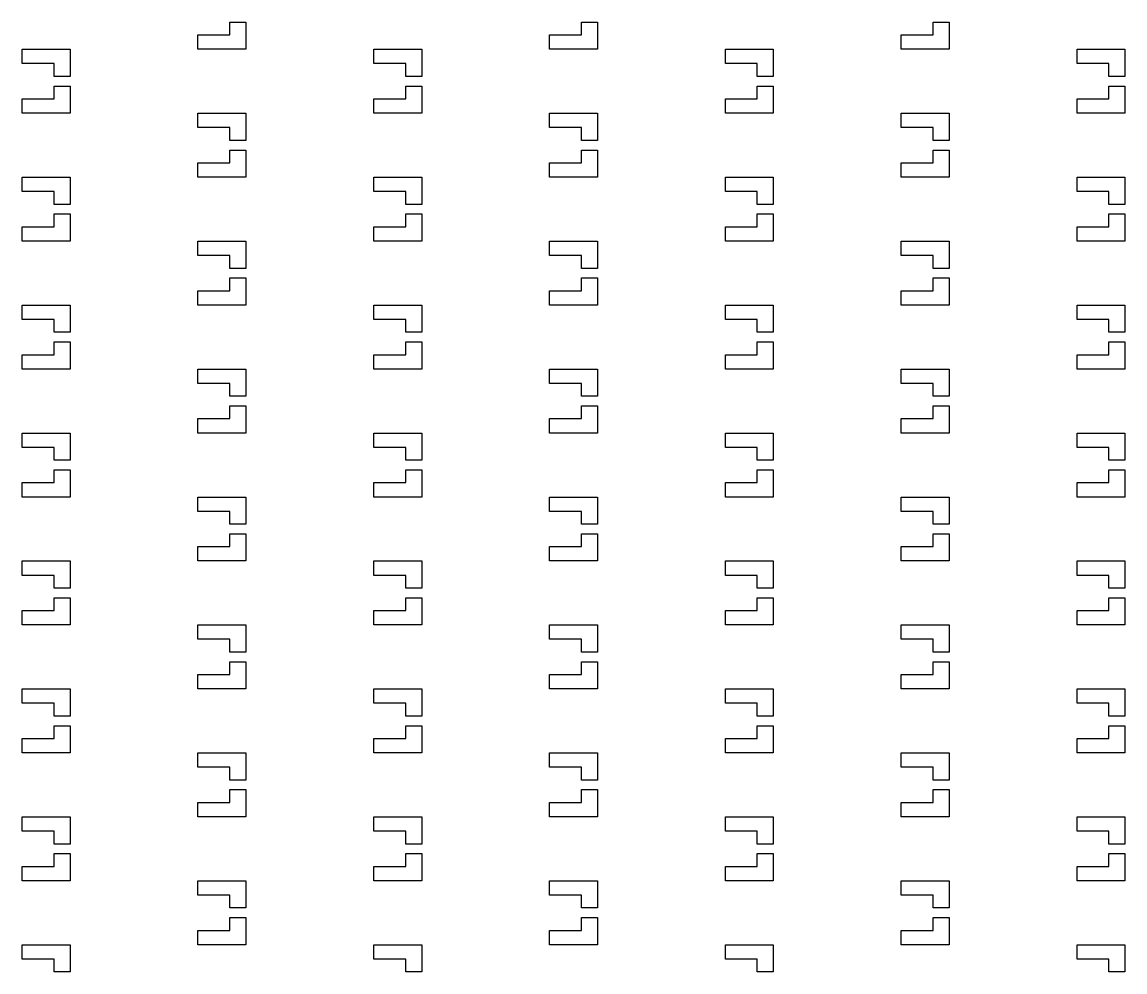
# Model space of a CAD drawing. Header units: millimetres. Extents: x 2102 to 86502, y 1818 to 64568.
# Drawn here: x 26124 to 26469, y 8765.8 to 9062.8 of the extents above; entities that cross this region are included whole.
import ezdxf

# ---------------------------------------------------------------- set-up
doc = ezdxf.new("R2010")
doc.units = ezdxf.units.MM
doc.layers.add('Layer-2', color=3, linetype='Continuous')

msp = doc.modelspace()

# ---------------------------------------------------------------- linework, layer by layer
at = {"layer": 'Layer-2'}
for p, q in [((26189.04, 9058.79), (26189.04, 9062.79)), ((26189.04, 9062.79), (26194.04, 9062.79)), ((26194.04, 9062.79), (26194.04, 9054.29)), ((26299.04, 9058.79), (26299.04, 9062.79)), ((26299.04, 9062.79), (26304.04, 9062.79)), ((26304.04, 9062.79), (26304.04, 9054.29)), ((26409.04, 9058.79), (26409.04, 9062.79)), ((26409.04, 9062.79), (26414.04, 9062.79)), ((26414.04, 9062.79), (26414.04, 9054.29)), ((26179.04, 9058.79), (26189.04, 9058.79)), ((26179.04, 9054.29), (26179.04, 9058.79)), ((26289.04, 9058.79), (26299.04, 9058.79)), ((26289.04, 9054.29), (26289.04, 9058.79)), ((26399.04, 9058.79), (26409.04, 9058.79)), ((26399.04, 9054.29), (26399.04, 9058.79)), ((26124.04, 9054.29), (26139.04, 9054.29)), ((26124.04, 9049.79), (26124.04, 9054.29)), ((26139.04, 9054.29), (26139.04, 9045.79)), ((26194.04, 9054.29), (26179.04, 9054.29)), ((26234.04, 9054.29), (26249.04, 9054.29)), ((26234.04, 9049.79), (26234.04, 9054.29)), ((26249.04, 9054.29), (26249.04, 9045.79)), ((26304.04, 9054.29), (26289.04, 9054.29)), ((26344.04, 9054.29), (26359.04, 9054.29)), ((26344.04, 9049.79), (26344.04, 9054.29)), ((26359.04, 9054.29), (26359.04, 9045.79)), ((26414.04, 9054.29), (26399.04, 9054.29)), ((26454.04, 9054.29), (26469.04, 9054.29)), ((26454.04, 9049.79), (26454.04, 9054.29)), ((26469.04, 9054.29), (26469.04, 9045.79)), ((26134.04, 9049.79), (26124.04, 9049.79)), ((26134.04, 9045.79), (26134.04, 9049.79)), ((26244.04, 9049.79), (26234.04, 9049.79)), ((26244.04, 9045.79), (26244.04, 9049.79)), ((26354.04, 9049.79), (26344.04, 9049.79)), ((26354.04, 9045.79), (26354.04, 9049.79)), ((26464.04, 9049.79), (26454.04, 9049.79)), ((26464.04, 9045.79), (26464.04, 9049.79)), ((26139.04, 9045.79), (26134.04, 9045.79)), ((26134.04, 9038.79), (26134.04, 9042.79)), ((26134.04, 9042.79), (26139.04, 9042.79)), ((26139.04, 9042.79), (26139.04, 9034.29)), ((26249.04, 9045.79), (26244.04, 9045.79)), ((26244.04, 9038.79), (26244.04, 9042.79)), ((26244.04, 9042.79), (26249.04, 9042.79)), ((26249.04, 9042.79), (26249.04, 9034.29)), ((26359.04, 9045.79), (26354.04, 9045.79)), ((26354.04, 9038.79), (26354.04, 9042.79)), ((26354.04, 9042.79), (26359.04, 9042.79)), ((26359.04, 9042.79), (26359.04, 9034.29)), ((26469.04, 9045.79), (26464.04, 9045.79)), ((26464.04, 9038.79), (26464.04, 9042.79)), ((26464.04, 9042.79), (26469.04, 9042.79)), ((26469.04, 9042.79), (26469.04, 9034.29)), ((26124.04, 9038.79), (26134.04, 9038.79)), ((26124.04, 9034.29), (26124.04, 9038.79)), ((26234.04, 9038.79), (26244.04, 9038.79)), ((26234.04, 9034.29), (26234.04, 9038.79)), ((26344.04, 9038.79), (26354.04, 9038.79)), ((26344.04, 9034.29), (26344.04, 9038.79)), ((26454.04, 9038.79), (26464.04, 9038.79)), ((26454.04, 9034.29), (26454.04, 9038.79)), ((26139.04, 9034.29), (26124.04, 9034.29)), ((26179.04, 9034.29), (26194.04, 9034.29)), ((26179.04, 9029.79), (26179.04, 9034.29)), ((26194.04, 9034.29), (26194.04, 9025.79)), ((26249.04, 9034.29), (26234.04, 9034.29)), ((26289.04, 9034.29), (26304.04, 9034.29)), ((26289.04, 9029.79), (26289.04, 9034.29)), ((26304.04, 9034.29), (26304.04, 9025.79)), ((26359.04, 9034.29), (26344.04, 9034.29)), ((26399.04, 9034.29), (26414.04, 9034.29)), ((26399.04, 9029.79), (26399.04, 9034.29)), ((26414.04, 9034.29), (26414.04, 9025.79)), ((26469.04, 9034.29), (26454.04, 9034.29)), ((26189.04, 9029.79), (26179.04, 9029.79)), ((26189.04, 9025.79), (26189.04, 9029.79)), ((26299.04, 9029.79), (26289.04, 9029.79)), ((26299.04, 9025.79), (26299.04, 9029.79)), ((26409.04, 9029.79), (26399.04, 9029.79)), ((26409.04, 9025.79), (26409.04, 9029.79)), ((26194.04, 9025.79), (26189.04, 9025.79)), ((26304.04, 9025.79), (26299.04, 9025.79)), ((26414.04, 9025.79), (26409.04, 9025.79)), ((26189.04, 9018.79), (26189.04, 9022.79)), ((26189.04, 9022.79), (26194.04, 9022.79)), ((26194.04, 9022.79), (26194.04, 9014.29)), ((26299.04, 9018.79), (26299.04, 9022.79)), ((26299.04, 9022.79), (26304.04, 9022.79)), ((26304.04, 9022.79), (26304.04, 9014.29)), ((26409.04, 9018.79), (26409.04, 9022.79)), ((26409.04, 9022.79), (26414.04, 9022.79)), ((26414.04, 9022.79), (26414.04, 9014.29)), ((26179.04, 9018.79), (26189.04, 9018.79)), ((26179.04, 9014.29), (26179.04, 9018.79)), ((26289.04, 9018.79), (26299.04, 9018.79)), ((26289.04, 9014.29), (26289.04, 9018.79)), ((26399.04, 9018.79), (26409.04, 9018.79)), ((26399.04, 9014.29), (26399.04, 9018.79)), ((26124.04, 9014.29), (26139.04, 9014.29)), ((26124.04, 9009.79), (26124.04, 9014.29)), ((26139.04, 9014.29), (26139.04, 9005.79)), ((26194.04, 9014.29), (26179.04, 9014.29)), ((26234.04, 9014.29), (26249.04, 9014.29)), ((26234.04, 9009.79), (26234.04, 9014.29)), ((26249.04, 9014.29), (26249.04, 9005.79)), ((26304.04, 9014.29), (26289.04, 9014.29)), ((26344.04, 9014.29), (26359.04, 9014.29)), ((26344.04, 9009.79), (26344.04, 9014.29)), ((26359.04, 9014.29), (26359.04, 9005.79)), ((26414.04, 9014.29), (26399.04, 9014.29)), ((26454.04, 9014.29), (26469.04, 9014.29)), ((26454.04, 9009.79), (26454.04, 9014.29)), ((26469.04, 9014.29), (26469.04, 9005.79)), ((26134.04, 9009.79), (26124.04, 9009.79)), ((26134.04, 9005.79), (26134.04, 9009.79)), ((26244.04, 9009.79), (26234.04, 9009.79)), ((26244.04, 9005.79), (26244.04, 9009.79)), ((26354.04, 9009.79), (26344.04, 9009.79)), ((26354.04, 9005.79), (26354.04, 9009.79)), ((26464.04, 9009.79), (26454.04, 9009.79)), ((26464.04, 9005.79), (26464.04, 9009.79)), ((26139.04, 9005.79), (26134.04, 9005.79)), ((26249.04, 9005.79), (26244.04, 9005.79)), ((26359.04, 9005.79), (26354.04, 9005.79)), ((26469.04, 9005.79), (26464.04, 9005.79)), ((26134.04, 8998.79), (26134.04, 9002.79)), ((26134.04, 9002.79), (26139.04, 9002.79)), ((26139.04, 9002.79), (26139.04, 8994.29)), ((26244.04, 8998.79), (26244.04, 9002.79)), ((26244.04, 9002.79), (26249.04, 9002.79)), ((26249.04, 9002.79), (26249.04, 8994.29)), ((26354.04, 8998.79), (26354.04, 9002.79)), ((26354.04, 9002.79), (26359.04, 9002.79)), ((26359.04, 9002.79), (26359.04, 8994.29)), ((26464.04, 8998.79), (26464.04, 9002.79)), ((26464.04, 9002.79), (26469.04, 9002.79)), ((26469.04, 9002.79), (26469.04, 8994.29)), ((26124.04, 8998.79), (26134.04, 8998.79)), ((26124.04, 8994.29), (26124.04, 8998.79)), ((26234.04, 8998.79), (26244.04, 8998.79)), ((26234.04, 8994.29), (26234.04, 8998.79)), ((26344.04, 8998.79), (26354.04, 8998.79)), ((26344.04, 8994.29), (26344.04, 8998.79)), ((26454.04, 8998.79), (26464.04, 8998.79)), ((26454.04, 8994.29), (26454.04, 8998.79)), ((26139.04, 8994.29), (26124.04, 8994.29)), ((26179.04, 8994.29), (26194.04, 8994.29)), ((26179.04, 8989.79), (26179.04, 8994.29)), ((26194.04, 8994.29), (26194.04, 8985.79)), ((26249.04, 8994.29), (26234.04, 8994.29)), ((26289.04, 8994.29), (26304.04, 8994.29)), ((26289.04, 8989.79), (26289.04, 8994.29)), ((26304.04, 8994.29), (26304.04, 8985.79)), ((26359.04, 8994.29), (26344.04, 8994.29)), ((26399.04, 8994.29), (26414.04, 8994.29)), ((26399.04, 8989.79), (26399.04, 8994.29)), ((26414.04, 8994.29), (26414.04, 8985.79)), ((26469.04, 8994.29), (26454.04, 8994.29)), ((26189.04, 8989.79), (26179.04, 8989.79)), ((26189.04, 8985.79), (26189.04, 8989.79)), ((26299.04, 8989.79), (26289.04, 8989.79)), ((26299.04, 8985.79), (26299.04, 8989.79)), ((26409.04, 8989.79), (26399.04, 8989.79)), ((26409.04, 8985.79), (26409.04, 8989.79)), ((26194.04, 8985.79), (26189.04, 8985.79)), ((26304.04, 8985.79), (26299.04, 8985.79)), ((26414.04, 8985.79), (26409.04, 8985.79)), ((26189.04, 8978.79), (26189.04, 8982.79)), ((26189.04, 8982.79), (26194.04, 8982.79)), ((26194.04, 8982.79), (26194.04, 8974.29)), ((26299.04, 8978.79), (26299.04, 8982.79)), ((26299.04, 8982.79), (26304.04, 8982.79)), ((26304.04, 8982.79), (26304.04, 8974.29)), ((26409.04, 8978.79), (26409.04, 8982.79)), ((26409.04, 8982.79), (26414.04, 8982.79)), ((26414.04, 8982.79), (26414.04, 8974.29)), ((26179.04, 8978.79), (26189.04, 8978.79)), ((26179.04, 8974.29), (26179.04, 8978.79)), ((26289.04, 8978.79), (26299.04, 8978.79)), ((26289.04, 8974.29), (26289.04, 8978.79)), ((26399.04, 8978.79), (26409.04, 8978.79)), ((26399.04, 8974.29), (26399.04, 8978.79)), ((26124.04, 8974.29), (26139.04, 8974.29)), ((26124.04, 8969.79), (26124.04, 8974.29)), ((26139.04, 8974.29), (26139.04, 8965.79)), ((26194.04, 8974.29), (26179.04, 8974.29)), ((26234.04, 8974.29), (26249.04, 8974.29)), ((26234.04, 8969.79), (26234.04, 8974.29)), ((26249.04, 8974.29), (26249.04, 8965.79)), ((26304.04, 8974.29), (26289.04, 8974.29)), ((26344.04, 8974.29), (26359.04, 8974.29)), ((26344.04, 8969.79), (26344.04, 8974.29)), ((26359.04, 8974.29), (26359.04, 8965.79)), ((26414.04, 8974.29), (26399.04, 8974.29)), ((26454.04, 8974.29), (26469.04, 8974.29)), ((26454.04, 8969.79), (26454.04, 8974.29)), ((26469.04, 8974.29), (26469.04, 8965.79)), ((26134.04, 8969.79), (26124.04, 8969.79)), ((26134.04, 8965.79), (26134.04, 8969.79)), ((26244.04, 8969.79), (26234.04, 8969.79)), ((26244.04, 8965.79), (26244.04, 8969.79)), ((26354.04, 8969.79), (26344.04, 8969.79)), ((26354.04, 8965.79), (26354.04, 8969.79)), ((26464.04, 8969.79), (26454.04, 8969.79)), ((26464.04, 8965.79), (26464.04, 8969.79)), ((26139.04, 8965.79), (26134.04, 8965.79)), ((26249.04, 8965.79), (26244.04, 8965.79)), ((26359.04, 8965.79), (26354.04, 8965.79)), ((26469.04, 8965.79), (26464.04, 8965.79)), ((26134.04, 8958.79), (26134.04, 8962.79)), ((26134.04, 8962.79), (26139.04, 8962.79)), ((26139.04, 8962.79), (26139.04, 8954.29)), ((26244.04, 8958.79), (26244.04, 8962.79)), ((26244.04, 8962.79), (26249.04, 8962.79)), ((26249.04, 8962.79), (26249.04, 8954.29)), ((26354.04, 8958.79), (26354.04, 8962.79)), ((26354.04, 8962.79), (26359.04, 8962.79)), ((26359.04, 8962.79), (26359.04, 8954.29)), ((26464.04, 8958.79), (26464.04, 8962.79)), ((26464.04, 8962.79), (26469.04, 8962.79)), ((26469.04, 8962.79), (26469.04, 8954.29)), ((26124.04, 8958.79), (26134.04, 8958.79)), ((26124.04, 8954.29), (26124.04, 8958.79)), ((26234.04, 8958.79), (26244.04, 8958.79)), ((26234.04, 8954.29), (26234.04, 8958.79)), ((26344.04, 8958.79), (26354.04, 8958.79)), ((26344.04, 8954.29), (26344.04, 8958.79)), ((26454.04, 8958.79), (26464.04, 8958.79)), ((26454.04, 8954.29), (26454.04, 8958.79)), ((26139.04, 8954.29), (26124.04, 8954.29)), ((26179.04, 8954.29), (26194.04, 8954.29)), ((26179.04, 8949.79), (26179.04, 8954.29)), ((26194.04, 8954.29), (26194.04, 8945.79)), ((26249.04, 8954.29), (26234.04, 8954.29)), ((26289.04, 8954.29), (26304.04, 8954.29)), ((26289.04, 8949.79), (26289.04, 8954.29)), ((26304.04, 8954.29), (26304.04, 8945.79)), ((26359.04, 8954.29), (26344.04, 8954.29)), ((26399.04, 8954.29), (26414.04, 8954.29)), ((26399.04, 8949.79), (26399.04, 8954.29)), ((26414.04, 8954.29), (26414.04, 8945.79)), ((26469.04, 8954.29), (26454.04, 8954.29)), ((26189.04, 8949.79), (26179.04, 8949.79)), ((26189.04, 8945.79), (26189.04, 8949.79)), ((26299.04, 8949.79), (26289.04, 8949.79)), ((26299.04, 8945.79), (26299.04, 8949.79)), ((26409.04, 8949.79), (26399.04, 8949.79)), ((26409.04, 8945.79), (26409.04, 8949.79)), ((26194.04, 8945.79), (26189.04, 8945.79)), ((26189.04, 8938.79), (26189.04, 8942.79)), ((26189.04, 8942.79), (26194.04, 8942.79)), ((26194.04, 8942.79), (26194.04, 8934.29)), ((26304.04, 8945.79), (26299.04, 8945.79)), ((26299.04, 8938.79), (26299.04, 8942.79)), ((26299.04, 8942.79), (26304.04, 8942.79)), ((26304.04, 8942.79), (26304.04, 8934.29)), ((26414.04, 8945.79), (26409.04, 8945.79)), ((26409.04, 8938.79), (26409.04, 8942.79)), ((26409.04, 8942.79), (26414.04, 8942.79)), ((26414.04, 8942.79), (26414.04, 8934.29)), ((26179.04, 8938.79), (26189.04, 8938.79)), ((26179.04, 8934.29), (26179.04, 8938.79)), ((26289.04, 8938.79), (26299.04, 8938.79)), ((26289.04, 8934.29), (26289.04, 8938.79)), ((26399.04, 8938.79), (26409.04, 8938.79)), ((26399.04, 8934.29), (26399.04, 8938.79)), ((26124.04, 8934.29), (26139.04, 8934.29)), ((26124.04, 8929.79), (26124.04, 8934.29)), ((26139.04, 8934.29), (26139.04, 8925.79)), ((26194.04, 8934.29), (26179.04, 8934.29)), ((26234.04, 8934.29), (26249.04, 8934.29)), ((26234.04, 8929.79), (26234.04, 8934.29)), ((26249.04, 8934.29), (26249.04, 8925.79)), ((26304.04, 8934.29), (26289.04, 8934.29)), ((26344.04, 8934.29), (26359.04, 8934.29)), ((26344.04, 8929.79), (26344.04, 8934.29)), ((26359.04, 8934.29), (26359.04, 8925.79)), ((26414.04, 8934.29), (26399.04, 8934.29)), ((26454.04, 8934.29), (26469.04, 8934.29)), ((26454.04, 8929.79), (26454.04, 8934.29)), ((26469.04, 8934.29), (26469.04, 8925.79)), ((26134.04, 8929.79), (26124.04, 8929.79)), ((26134.04, 8925.79), (26134.04, 8929.79)), ((26244.04, 8929.79), (26234.04, 8929.79)), ((26244.04, 8925.79), (26244.04, 8929.79)), ((26354.04, 8929.79), (26344.04, 8929.79)), ((26354.04, 8925.79), (26354.04, 8929.79)), ((26464.04, 8929.79), (26454.04, 8929.79)), ((26464.04, 8925.79), (26464.04, 8929.79)), ((26139.04, 8925.79), (26134.04, 8925.79)), ((26249.04, 8925.79), (26244.04, 8925.79)), ((26359.04, 8925.79), (26354.04, 8925.79)), ((26469.04, 8925.79), (26464.04, 8925.79)), ((26134.04, 8918.79), (26134.04, 8922.79)), ((26134.04, 8922.79), (26139.04, 8922.79)), ((26139.04, 8922.79), (26139.04, 8914.29)), ((26244.04, 8918.79), (26244.04, 8922.79)), ((26244.04, 8922.79), (26249.04, 8922.79)), ((26249.04, 8922.79), (26249.04, 8914.29)), ((26354.04, 8918.79), (26354.04, 8922.79)), ((26354.04, 8922.79), (26359.04, 8922.79)), ((26359.04, 8922.79), (26359.04, 8914.29)), ((26464.04, 8918.79), (26464.04, 8922.79)), ((26464.04, 8922.79), (26469.04, 8922.79)), ((26469.04, 8922.79), (26469.04, 8914.29)), ((26124.04, 8918.79), (26134.04, 8918.79)), ((26124.04, 8914.29), (26124.04, 8918.79)), ((26234.04, 8918.79), (26244.04, 8918.79)), ((26234.04, 8914.29), (26234.04, 8918.79)), ((26344.04, 8918.79), (26354.04, 8918.79)), ((26344.04, 8914.29), (26344.04, 8918.79)), ((26454.04, 8918.79), (26464.04, 8918.79)), ((26454.04, 8914.29), (26454.04, 8918.79)), ((26139.04, 8914.29), (26124.04, 8914.29)), ((26179.04, 8914.29), (26194.04, 8914.29)), ((26179.04, 8909.79), (26179.04, 8914.29)), ((26194.04, 8914.29), (26194.04, 8905.79)), ((26249.04, 8914.29), (26234.04, 8914.29)), ((26289.04, 8914.29), (26304.04, 8914.29)), ((26289.04, 8909.79), (26289.04, 8914.29)), ((26304.04, 8914.29), (26304.04, 8905.79)), ((26359.04, 8914.29), (26344.04, 8914.29)), ((26399.04, 8914.29), (26414.04, 8914.29)), ((26399.04, 8909.79), (26399.04, 8914.29)), ((26414.04, 8914.29), (26414.04, 8905.79)), ((26469.04, 8914.29), (26454.04, 8914.29)), ((26189.04, 8909.79), (26179.04, 8909.79)), ((26189.04, 8905.79), (26189.04, 8909.79)), ((26299.04, 8909.79), (26289.04, 8909.79)), ((26299.04, 8905.79), (26299.04, 8909.79)), ((26409.04, 8909.79), (26399.04, 8909.79)), ((26409.04, 8905.79), (26409.04, 8909.79)), ((26194.04, 8905.79), (26189.04, 8905.79)), ((26304.04, 8905.79), (26299.04, 8905.79)), ((26414.04, 8905.79), (26409.04, 8905.79)), ((26189.04, 8898.79), (26189.04, 8902.79)), ((26189.04, 8902.79), (26194.04, 8902.79)), ((26194.04, 8902.79), (26194.04, 8894.29)), ((26299.04, 8898.79), (26299.04, 8902.79)), ((26299.04, 8902.79), (26304.04, 8902.79)), ((26304.04, 8902.79), (26304.04, 8894.29)), ((26409.04, 8898.79), (26409.04, 8902.79)), ((26409.04, 8902.79), (26414.04, 8902.79)), ((26414.04, 8902.79), (26414.04, 8894.29)), ((26179.04, 8898.79), (26189.04, 8898.79)), ((26179.04, 8894.29), (26179.04, 8898.79)), ((26289.04, 8898.79), (26299.04, 8898.79)), ((26289.04, 8894.29), (26289.04, 8898.79)), ((26399.04, 8898.79), (26409.04, 8898.79)), ((26399.04, 8894.29), (26399.04, 8898.79)), ((26124.04, 8894.29), (26139.04, 8894.29)), ((26124.04, 8889.79), (26124.04, 8894.29)), ((26139.04, 8894.29), (26139.04, 8885.79)), ((26194.04, 8894.29), (26179.04, 8894.29)), ((26234.04, 8894.29), (26249.04, 8894.29)), ((26234.04, 8889.79), (26234.04, 8894.29)), ((26249.04, 8894.29), (26249.04, 8885.79)), ((26304.04, 8894.29), (26289.04, 8894.29)), ((26344.04, 8894.29), (26359.04, 8894.29)), ((26344.04, 8889.79), (26344.04, 8894.29)), ((26359.04, 8894.29), (26359.04, 8885.79)), ((26414.04, 8894.29), (26399.04, 8894.29)), ((26454.04, 8894.29), (26469.04, 8894.29)), ((26454.04, 8889.79), (26454.04, 8894.29)), ((26469.04, 8894.29), (26469.04, 8885.79)), ((26134.04, 8889.79), (26124.04, 8889.79)), ((26134.04, 8885.79), (26134.04, 8889.79)), ((26244.04, 8889.79), (26234.04, 8889.79)), ((26244.04, 8885.79), (26244.04, 8889.79)), ((26354.04, 8889.79), (26344.04, 8889.79)), ((26354.04, 8885.79), (26354.04, 8889.79)), ((26464.04, 8889.79), (26454.04, 8889.79)), ((26464.04, 8885.79), (26464.04, 8889.79)), ((26139.04, 8885.79), (26134.04, 8885.79)), ((26249.04, 8885.79), (26244.04, 8885.79)), ((26359.04, 8885.79), (26354.04, 8885.79)), ((26469.04, 8885.79), (26464.04, 8885.79)), ((26134.04, 8878.79), (26134.04, 8882.79)), ((26134.04, 8882.79), (26139.04, 8882.79)), ((26139.04, 8882.79), (26139.04, 8874.29)), ((26244.04, 8878.79), (26244.04, 8882.79)), ((26244.04, 8882.79), (26249.04, 8882.79)), ((26249.04, 8882.79), (26249.04, 8874.29)), ((26354.04, 8878.79), (26354.04, 8882.79)), ((26354.04, 8882.79), (26359.04, 8882.79)), ((26359.04, 8882.79), (26359.04, 8874.29)), ((26464.04, 8878.79), (26464.04, 8882.79)), ((26464.04, 8882.79), (26469.04, 8882.79)), ((26469.04, 8882.79), (26469.04, 8874.29)), ((26124.04, 8878.79), (26134.04, 8878.79)), ((26124.04, 8874.29), (26124.04, 8878.79)), ((26234.04, 8878.79), (26244.04, 8878.79)), ((26234.04, 8874.29), (26234.04, 8878.79)), ((26344.04, 8878.79), (26354.04, 8878.79)), ((26344.04, 8874.29), (26344.04, 8878.79)), ((26454.04, 8878.79), (26464.04, 8878.79)), ((26454.04, 8874.29), (26454.04, 8878.79)), ((26139.04, 8874.29), (26124.04, 8874.29)), ((26179.04, 8874.29), (26194.04, 8874.29)), ((26179.04, 8869.79), (26179.04, 8874.29)), ((26194.04, 8874.29), (26194.04, 8865.79)), ((26249.04, 8874.29), (26234.04, 8874.29)), ((26289.04, 8874.29), (26304.04, 8874.29)), ((26289.04, 8869.79), (26289.04, 8874.29)), ((26304.04, 8874.29), (26304.04, 8865.79)), ((26359.04, 8874.29), (26344.04, 8874.29)), ((26399.04, 8874.29), (26414.04, 8874.29)), ((26399.04, 8869.79), (26399.04, 8874.29)), ((26414.04, 8874.29), (26414.04, 8865.79)), ((26469.04, 8874.29), (26454.04, 8874.29)), ((26189.04, 8869.79), (26179.04, 8869.79)), ((26189.04, 8865.79), (26189.04, 8869.79)), ((26299.04, 8869.79), (26289.04, 8869.79)), ((26299.04, 8865.79), (26299.04, 8869.79)), ((26409.04, 8869.79), (26399.04, 8869.79)), ((26409.04, 8865.79), (26409.04, 8869.79)), ((26194.04, 8865.79), (26189.04, 8865.79)), ((26304.04, 8865.79), (26299.04, 8865.79)), ((26414.04, 8865.79), (26409.04, 8865.79)), ((26189.04, 8858.79), (26189.04, 8862.79)), ((26189.04, 8862.79), (26194.04, 8862.79)), ((26194.04, 8862.79), (26194.04, 8854.29)), ((26299.04, 8858.79), (26299.04, 8862.79)), ((26299.04, 8862.79), (26304.04, 8862.79)), ((26304.04, 8862.79), (26304.04, 8854.29)), ((26409.04, 8858.79), (26409.04, 8862.79)), ((26409.04, 8862.79), (26414.04, 8862.79)), ((26414.04, 8862.79), (26414.04, 8854.29)), ((26179.04, 8858.79), (26189.04, 8858.79)), ((26179.04, 8854.29), (26179.04, 8858.79)), ((26289.04, 8858.79), (26299.04, 8858.79)), ((26289.04, 8854.29), (26289.04, 8858.79)), ((26399.04, 8858.79), (26409.04, 8858.79)), ((26399.04, 8854.29), (26399.04, 8858.79)), ((26124.04, 8854.29), (26139.04, 8854.29)), ((26124.04, 8849.79), (26124.04, 8854.29)), ((26139.04, 8854.29), (26139.04, 8845.79)), ((26194.04, 8854.29), (26179.04, 8854.29)), ((26234.04, 8854.29), (26249.04, 8854.29)), ((26234.04, 8849.79), (26234.04, 8854.29)), ((26249.04, 8854.29), (26249.04, 8845.79)), ((26304.04, 8854.29), (26289.04, 8854.29)), ((26344.04, 8854.29), (26359.04, 8854.29)), ((26344.04, 8849.79), (26344.04, 8854.29)), ((26359.04, 8854.29), (26359.04, 8845.79)), ((26414.04, 8854.29), (26399.04, 8854.29)), ((26454.04, 8854.29), (26469.04, 8854.29)), ((26454.04, 8849.79), (26454.04, 8854.29)), ((26469.04, 8854.29), (26469.04, 8845.79)), ((26134.04, 8849.79), (26124.04, 8849.79)), ((26134.04, 8845.79), (26134.04, 8849.79)), ((26244.04, 8849.79), (26234.04, 8849.79)), ((26244.04, 8845.79), (26244.04, 8849.79)), ((26354.04, 8849.79), (26344.04, 8849.79)), ((26354.04, 8845.79), (26354.04, 8849.79)), ((26464.04, 8849.79), (26454.04, 8849.79)), ((26464.04, 8845.79), (26464.04, 8849.79)), ((26139.04, 8845.79), (26134.04, 8845.79)), ((26134.04, 8838.79), (26134.04, 8842.79)), ((26134.04, 8842.79), (26139.04, 8842.79)), ((26139.04, 8842.79), (26139.04, 8834.29)), ((26249.04, 8845.79), (26244.04, 8845.79)), ((26244.04, 8838.79), (26244.04, 8842.79)), ((26244.04, 8842.79), (26249.04, 8842.79)), ((26249.04, 8842.79), (26249.04, 8834.29)), ((26359.04, 8845.79), (26354.04, 8845.79)), ((26354.04, 8838.79), (26354.04, 8842.79)), ((26354.04, 8842.79), (26359.04, 8842.79)), ((26359.04, 8842.79), (26359.04, 8834.29)), ((26469.04, 8845.79), (26464.04, 8845.79)), ((26464.04, 8838.79), (26464.04, 8842.79)), ((26464.04, 8842.79), (26469.04, 8842.79)), ((26469.04, 8842.79), (26469.04, 8834.29)), ((26124.04, 8838.79), (26134.04, 8838.79)), ((26124.04, 8834.29), (26124.04, 8838.79)), ((26234.04, 8838.79), (26244.04, 8838.79)), ((26234.04, 8834.29), (26234.04, 8838.79)), ((26344.04, 8838.79), (26354.04, 8838.79)), ((26344.04, 8834.29), (26344.04, 8838.79)), ((26454.04, 8838.79), (26464.04, 8838.79)), ((26454.04, 8834.29), (26454.04, 8838.79)), ((26139.04, 8834.29), (26124.04, 8834.29)), ((26179.04, 8834.29), (26194.04, 8834.29)), ((26179.04, 8829.79), (26179.04, 8834.29)), ((26194.04, 8834.29), (26194.04, 8825.79)), ((26249.04, 8834.29), (26234.04, 8834.29)), ((26289.04, 8834.29), (26304.04, 8834.29)), ((26289.04, 8829.79), (26289.04, 8834.29)), ((26304.04, 8834.29), (26304.04, 8825.79)), ((26359.04, 8834.29), (26344.04, 8834.29)), ((26399.04, 8834.29), (26414.04, 8834.29)), ((26399.04, 8829.79), (26399.04, 8834.29)), ((26414.04, 8834.29), (26414.04, 8825.79)), ((26469.04, 8834.29), (26454.04, 8834.29)), ((26189.04, 8829.79), (26179.04, 8829.79)), ((26189.04, 8825.79), (26189.04, 8829.79)), ((26299.04, 8829.79), (26289.04, 8829.79)), ((26299.04, 8825.79), (26299.04, 8829.79)), ((26409.04, 8829.79), (26399.04, 8829.79)), ((26409.04, 8825.79), (26409.04, 8829.79)), ((26194.04, 8825.79), (26189.04, 8825.79)), ((26304.04, 8825.79), (26299.04, 8825.79)), ((26414.04, 8825.79), (26409.04, 8825.79)), ((26189.04, 8818.79), (26189.04, 8822.79)), ((26189.04, 8822.79), (26194.04, 8822.79)), ((26194.04, 8822.79), (26194.04, 8814.29)), ((26299.04, 8818.79), (26299.04, 8822.79)), ((26299.04, 8822.79), (26304.04, 8822.79)), ((26304.04, 8822.79), (26304.04, 8814.29)), ((26409.04, 8818.79), (26409.04, 8822.79)), ((26409.04, 8822.79), (26414.04, 8822.79)), ((26414.04, 8822.79), (26414.04, 8814.29)), ((26179.04, 8818.79), (26189.04, 8818.79)), ((26179.04, 8814.29), (26179.04, 8818.79)), ((26289.04, 8818.79), (26299.04, 8818.79)), ((26289.04, 8814.29), (26289.04, 8818.79)), ((26399.04, 8818.79), (26409.04, 8818.79)), ((26399.04, 8814.29), (26399.04, 8818.79)), ((26124.04, 8814.29), (26139.04, 8814.29)), ((26124.04, 8809.79), (26124.04, 8814.29)), ((26139.04, 8814.29), (26139.04, 8805.79)), ((26194.04, 8814.29), (26179.04, 8814.29)), ((26234.04, 8814.29), (26249.04, 8814.29)), ((26234.04, 8809.79), (26234.04, 8814.29)), ((26249.04, 8814.29), (26249.04, 8805.79)), ((26304.04, 8814.29), (26289.04, 8814.29)), ((26344.04, 8814.29), (26359.04, 8814.29)), ((26344.04, 8809.79), (26344.04, 8814.29)), ((26359.04, 8814.29), (26359.04, 8805.79)), ((26414.04, 8814.29), (26399.04, 8814.29)), ((26454.04, 8814.29), (26469.04, 8814.29)), ((26454.04, 8809.79), (26454.04, 8814.29)), ((26469.04, 8814.29), (26469.04, 8805.79)), ((26134.04, 8809.79), (26124.04, 8809.79)), ((26134.04, 8805.79), (26134.04, 8809.79)), ((26244.04, 8809.79), (26234.04, 8809.79)), ((26244.04, 8805.79), (26244.04, 8809.79)), ((26354.04, 8809.79), (26344.04, 8809.79)), ((26354.04, 8805.79), (26354.04, 8809.79)), ((26464.04, 8809.79), (26454.04, 8809.79)), ((26464.04, 8805.79), (26464.04, 8809.79)), ((26139.04, 8805.79), (26134.04, 8805.79)), ((26249.04, 8805.79), (26244.04, 8805.79)), ((26359.04, 8805.79), (26354.04, 8805.79)), ((26469.04, 8805.79), (26464.04, 8805.79)), ((26134.04, 8798.79), (26134.04, 8802.79)), ((26134.04, 8802.79), (26139.04, 8802.79)), ((26139.04, 8802.79), (26139.04, 8794.29)), ((26244.04, 8798.79), (26244.04, 8802.79)), ((26244.04, 8802.79), (26249.04, 8802.79)), ((26249.04, 8802.79), (26249.04, 8794.29)), ((26354.04, 8798.79), (26354.04, 8802.79)), ((26354.04, 8802.79), (26359.04, 8802.79)), ((26359.04, 8802.79), (26359.04, 8794.29)), ((26464.04, 8798.79), (26464.04, 8802.79)), ((26464.04, 8802.79), (26469.04, 8802.79)), ((26469.04, 8802.79), (26469.04, 8794.29)), ((26124.04, 8798.79), (26134.04, 8798.79)), ((26124.04, 8794.29), (26124.04, 8798.79)), ((26234.04, 8798.79), (26244.04, 8798.79)), ((26234.04, 8794.29), (26234.04, 8798.79)), ((26344.04, 8798.79), (26354.04, 8798.79)), ((26344.04, 8794.29), (26344.04, 8798.79)), ((26454.04, 8798.79), (26464.04, 8798.79)), ((26454.04, 8794.29), (26454.04, 8798.79)), ((26139.04, 8794.29), (26124.04, 8794.29)), ((26179.04, 8794.29), (26194.04, 8794.29)), ((26179.04, 8789.79), (26179.04, 8794.29)), ((26194.04, 8794.29), (26194.04, 8785.79)), ((26249.04, 8794.29), (26234.04, 8794.29)), ((26289.04, 8794.29), (26304.04, 8794.29)), ((26289.04, 8789.79), (26289.04, 8794.29)), ((26304.04, 8794.29), (26304.04, 8785.79)), ((26359.04, 8794.29), (26344.04, 8794.29)), ((26399.04, 8794.29), (26414.04, 8794.29)), ((26399.04, 8789.79), (26399.04, 8794.29)), ((26414.04, 8794.29), (26414.04, 8785.79)), ((26469.04, 8794.29), (26454.04, 8794.29)), ((26189.04, 8789.79), (26179.04, 8789.79)), ((26189.04, 8785.79), (26189.04, 8789.79)), ((26299.04, 8789.79), (26289.04, 8789.79)), ((26299.04, 8785.79), (26299.04, 8789.79)), ((26409.04, 8789.79), (26399.04, 8789.79)), ((26409.04, 8785.79), (26409.04, 8789.79)), ((26194.04, 8785.79), (26189.04, 8785.79)), ((26304.04, 8785.79), (26299.04, 8785.79)), ((26414.04, 8785.79), (26409.04, 8785.79)), ((26189.04, 8778.79), (26189.04, 8782.79)), ((26189.04, 8782.79), (26194.04, 8782.79)), ((26194.04, 8782.79), (26194.04, 8774.29)), ((26299.04, 8778.79), (26299.04, 8782.79)), ((26299.04, 8782.79), (26304.04, 8782.79)), ((26304.04, 8782.79), (26304.04, 8774.29)), ((26409.04, 8778.79), (26409.04, 8782.79)), ((26409.04, 8782.79), (26414.04, 8782.79)), ((26414.04, 8782.79), (26414.04, 8774.29)), ((26179.04, 8778.79), (26189.04, 8778.79)), ((26179.04, 8774.29), (26179.04, 8778.79)), ((26289.04, 8778.79), (26299.04, 8778.79)), ((26289.04, 8774.29), (26289.04, 8778.79)), ((26399.04, 8778.79), (26409.04, 8778.79)), ((26399.04, 8774.29), (26399.04, 8778.79)), ((26124.04, 8774.29), (26139.04, 8774.29)), ((26124.04, 8769.79), (26124.04, 8774.29)), ((26139.04, 8774.29), (26139.04, 8765.79)), ((26194.04, 8774.29), (26179.04, 8774.29)), ((26234.04, 8774.29), (26249.04, 8774.29)), ((26234.04, 8769.79), (26234.04, 8774.29)), ((26249.04, 8774.29), (26249.04, 8765.79)), ((26304.04, 8774.29), (26289.04, 8774.29)), ((26344.04, 8774.29), (26359.04, 8774.29)), ((26344.04, 8769.79), (26344.04, 8774.29)), ((26359.04, 8774.29), (26359.04, 8765.79)), ((26414.04, 8774.29), (26399.04, 8774.29)), ((26454.04, 8774.29), (26469.04, 8774.29)), ((26454.04, 8769.79), (26454.04, 8774.29)), ((26469.04, 8774.29), (26469.04, 8765.79)), ((26134.04, 8769.79), (26124.04, 8769.79)), ((26134.04, 8765.79), (26134.04, 8769.79)), ((26244.04, 8769.79), (26234.04, 8769.79)), ((26244.04, 8765.79), (26244.04, 8769.79)), ((26354.04, 8769.79), (26344.04, 8769.79)), ((26354.04, 8765.79), (26354.04, 8769.79)), ((26464.04, 8769.79), (26454.04, 8769.79)), ((26464.04, 8765.79), (26464.04, 8769.79)), ((26139.04, 8765.79), (26134.04, 8765.79)), ((26249.04, 8765.79), (26244.04, 8765.79)), ((26359.04, 8765.79), (26354.04, 8765.79)), ((26469.04, 8765.79), (26464.04, 8765.79))]:
    msp.add_line(p, q, dxfattribs=at)

doc.saveas('drawing.dxf')
